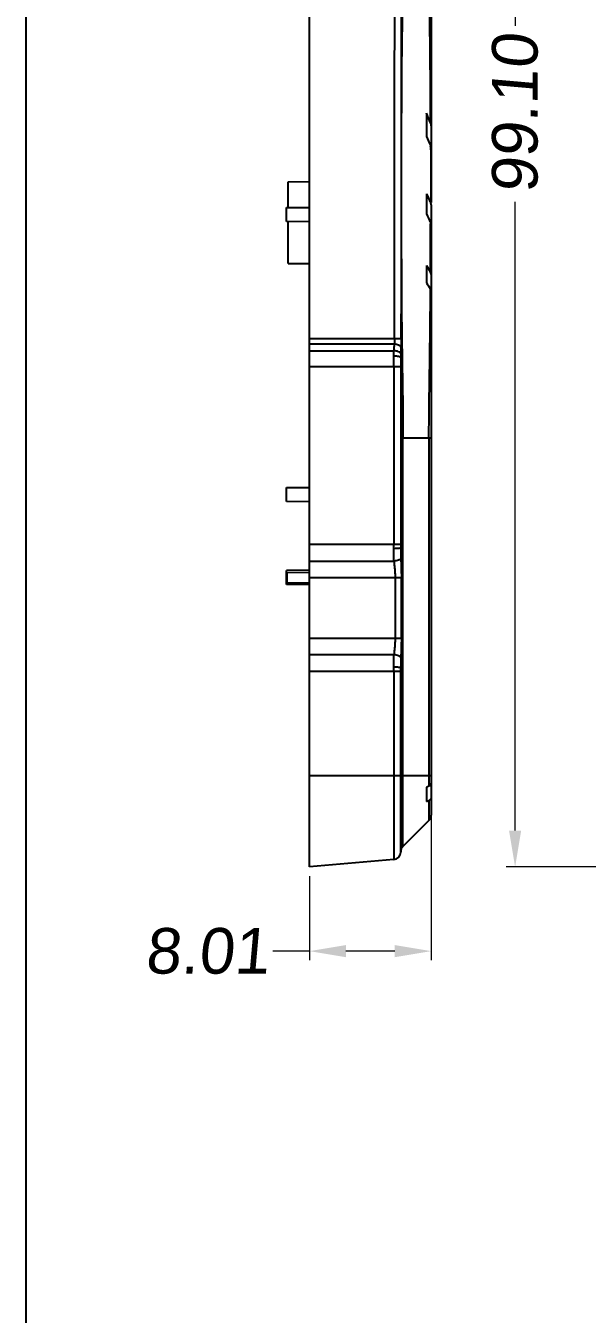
# Model space of a CAD drawing. Header units: millimetres. Extents: x 1667 to 2459, y 1639 to 1961.
# Drawn here: x 1667.2 to 1704.2, y 1768 to 1852.8 of the extents above; entities that cross this region are included whole.
import ezdxf

# ---------------------------------------------------------------- set-up
doc = ezdxf.new("R2010")
doc.units = ezdxf.units.MM
doc.layers.add('dim', color=82, linetype='Continuous')
doc.layers.add('text-mold', color=3, linetype='Continuous')
doc.styles.add('标准', font='arial.ttf', dxfattribs={"oblique": 5.000002})
doc.dimstyles.new('YanXiu', dxfattribs={"dimscale": 1.2, "dimtxt": 5, "dimasz": 2.5, "dimexe": 0.8, "dimexo": 0.3, "dimgap": 0.6, "dimtad": 0, "dimzin": 1, "dimdsep": 46, "dimtxsty": '标准', "dimcen": 0, "dimclrd": 3, "dimclre": 3, "dimclrt": 3, "dimazin": 0, "dimtfac": 1, "dimtmove": 0, "dimatfit": 3, "dimfxl": 1, "dimlwd": 9, "dimlwe": 9, "dimarcsym": 0})

# ---------------------------------------------------------------- blocks, each defined once
blk = doc.blocks.new('VSEE')
at = {"layer": 'text-mold', "color": 62}
blk.add_line((-214.4, -255.87), (-214.4, -1142.58), dxfattribs=at)
blk = doc.blocks.new('*D1')
at = {"layer": 'Defpoints', "color": 0, "linetype": 'Continuous', "transparency": 16777216}
for p in [(1693.883, 1803.439), (1685.875, 1797.433), (1685.875, 1791.897)]:
    blk.add_point(p, dxfattribs=at)
at = {"layer": 'dim', "color": 3, "linetype": 'Continuous', "lineweight": 9, "transparency": 16777216}
for p, q in [((1693.883, 1802.839), (1693.883, 1791.298)), ((1685.875, 1796.833), (1685.875, 1791.298)), ((1685.875, 1791.897), (1683.475, 1791.897)), ((1691.483, 1791.897), (1688.275, 1791.897))]:
    blk.add_line(p, q, dxfattribs=at)
at = {"layer": 'dim', "color": 3, "linetype": 'Continuous', "transparency": 16777216}
for points in [[(1688.275, 1792.297), (1688.275, 1791.497), (1685.875, 1791.897)], [(1691.483, 1792.297), (1691.483, 1791.497), (1693.883, 1791.897)]]:
    blk.add_solid(points, dxfattribs=at)
at = {"layer": 'dim', "color": 3, "linetype": 'Continuous', "transparency": 16777216, "insert": (1679.133, 1791.897), "char_height": 3, "attachment_point": 5, "style": '标准'}
blk.add_mtext('8.01', dxfattribs=at)
blk = doc.blocks.new('*D2')
at = {"layer": 'Defpoints', "color": 0, "linetype": 'Continuous', "transparency": 16777216}
for p in [(1699.406, 1896.529), (1713.887, 1896.529), (1713.887, 1797.433)]:
    blk.add_point(p, dxfattribs=at)
at = {"layer": 'dim', "color": 3, "linetype": 'Continuous', "lineweight": 9, "transparency": 16777216}
for p, q in [((1713.287, 1896.529), (1698.807, 1896.529)), ((1699.406, 1894.129), (1699.406, 1852.771)), ((1699.406, 1799.833), (1699.406, 1841.19)), ((1713.287, 1797.433), (1698.807, 1797.433))]:
    blk.add_line(p, q, dxfattribs=at)
at = {"layer": 'dim', "color": 3, "linetype": 'Continuous', "transparency": 16777216}
for points in [[(1699.006, 1894.129), (1699.806, 1894.129), (1699.406, 1896.529)], [(1699.006, 1799.833), (1699.806, 1799.833), (1699.406, 1797.433)]]:
    blk.add_solid(points, dxfattribs=at)
at = {"layer": 'dim', "color": 3, "linetype": 'Continuous', "transparency": 16777216, "insert": (1699.406, 1846.981), "char_height": 3, "attachment_point": 5, "rotation": 90, "style": '标准'}
blk.add_mtext('99.10', dxfattribs=at)

msp = doc.modelspace()

# ---------------------------------------------------------------- linework, layer by layer
at = {"color": 7, "linetype": 'Continuous'}
for p, q in [((1685.875, 1797.433), (1685.875, 1896.529)), ((1693.883, 1893.118), (1693.883, 1841.135)), ((1693.582, 1847.021), (1693.582, 1845.492)), ((1693.849, 1844.864), (1693.849, 1844.703)), ((1684.474, 1842.513), (1685.875, 1842.525)), ((1684.474, 1840.811), (1684.474, 1842.513)), ((1693.582, 1841.721), (1693.582, 1840.397)), ((1693.883, 1840.989), (1693.883, 1800.843)), ((1684.374, 1840.811), (1685.875, 1840.824)), ((1684.374, 1839.891), (1684.374, 1840.811)), ((1685.875, 1839.878), (1684.374, 1839.891)), ((1684.474, 1837.137), (1684.474, 1839.891)), ((1693.849, 1839.678), (1693.85, 1839.822)), ((1684.474, 1837.137), (1685.875, 1837.125)), ((1693.582, 1837.001), (1693.582, 1835.856)), ((1693.837, 1835.302), (1693.838, 1835.45)), ((1691.908, 1832.17), (1691.905, 1833.816)), ((1691.478, 1832.168), (1685.875, 1832.168)), ((1691.45, 1831.825), (1685.875, 1831.825)), ((1691.908, 1832.17), (1691.478, 1832.168)), ((1685.875, 1831.389), (1691.425, 1831.389)), ((1691.881, 1831.014), (1691.881, 1818.416)), ((1691.969, 1831.015), (1691.971, 1830.92)), ((1691.971, 1830.92), (1691.979, 1830.363)), ((1685.875, 1830.362), (1691.881, 1830.362)), ((1691.424, 1830.362), (1691.424, 1818.636)), ((1691.881, 1825.66), (1693.883, 1825.66)), ((1692.027, 1798.78), (1692.027, 1825.66)), ((1693.736, 1825.66), (1693.736, 1802.763)), ((1684.374, 1822.393), (1685.875, 1822.406)), ((1684.374, 1821.473), (1684.374, 1822.393)), ((1685.875, 1821.46), (1684.374, 1821.473)), ((1691.881, 1818.636), (1685.875, 1818.636)), ((1691.424, 1818.372), (1691.424, 1818.636)), ((1685.875, 1817.558), (1691.434, 1817.558)), ((1685.875, 1816.951), (1684.374, 1816.938)), ((1684.374, 1816.017), (1684.374, 1816.938)), ((1684.374, 1816.778), (1684.408, 1816.813)), ((1684.408, 1816.813), (1685.875, 1816.825)), ((1684.408, 1816.142), (1684.408, 1816.813)), ((1685.875, 1816.479), (1691.922, 1816.479)), ((1691.507, 1816.479), (1691.507, 1812.469)), ((1691.922, 1812.469), (1691.922, 1816.479)), ((1684.374, 1816.177), (1684.408, 1816.142)), ((1685.875, 1816.004), (1684.374, 1816.017)), ((1684.408, 1816.142), (1685.875, 1816.13)), ((1691.922, 1812.469), (1685.875, 1812.469)), ((1691.434, 1811.391), (1685.875, 1811.391)), ((1691.424, 1810.313), (1691.424, 1810.577)), ((1691.881, 1798.417), (1691.881, 1810.533)), ((1685.875, 1810.313), (1691.881, 1810.313)), ((1691.424, 1810.313), (1691.424, 1797.918)), ((1693.883, 1803.439), (1685.875, 1803.439)), ((1693.582, 1802.681), (1693.736, 1802.763)), ((1693.582, 1802.681), (1693.582, 1801.732)), ((1693.582, 1801.732), (1693.736, 1801.808)), ((1693.736, 1801.808), (1693.736, 1800.489)), ((1693.736, 1800.489), (1692.027, 1798.78)), ((1691.424, 1797.918), (1685.875, 1797.433)), ((1691.881, 1798.417), (1691.881, 1798.427))]:
    msp.add_line(p, q, dxfattribs=at)
for centre, radius, start, end in [((1557.821, 1791.086), 146.833, 22.12008, 22.39203), ((1837.324, 1906.137), 156.01, 202.87482, 203.12564), ((1805.261, 1892.442), 122.657, 204.42629, 204.72723), ((1785.245, 1882.714), 100.959, 204.78109, 205.14072), ((1712.036, 1847.355), 21.16, 209.29701, 210.70669), ((1708.95, 1845.23), 18.001, 211.38261, 212.90664), ((1691.982, 1836.653), 2.838, 268.45553, 269.10226), ((2458.036, 1841.227), 766.135, 180.554302, 180.763736), ((1698.836, 1831.176), 7.415, 174.97627, 178.35656), ((1707.053, 1830.964), 15.172, 177.38698, 179.04002), ((1488.239, 1830.363), 203.185, 359.99961, 0.19216), ((1707.585, 1830.966), 15.704, 179.07973, 179.82251), ((1693.382, 1800.843), 0.5, 315, 0), ((1692.381, 1798.427), 0.5, 135, 179.99042), ((1691.38, 1798.417), 0.5, 275, 359.99309)]:
    msp.add_arc(centre, radius, start, end, dxfattribs=at)
for points, knots in [([(1691.475, 1832.168), (1691.466, 1834.345), (1691.46, 1837.61), (1691.46, 1841.964), (1691.46, 1845.23), (1691.467, 1848.495), (1691.489, 1852.849), (1691.504, 1856.115), (1691.504, 1858.292)], [0, 0, 0, 0, 0.249996, 0.374998, 0.500001, 0.624995, 0.749991, 1, 1, 1, 1]), ([(1691.923, 1858.292), (1691.923, 1856.251), (1691.914, 1852.172), (1691.902, 1847.072), (1691.901, 1842.994), (1691.901, 1838.915), (1691.903, 1835.856), (1691.906, 1833.816)], [0, 0, 0, 0, 0.250113, 0.500042, 0.62503, 0.75003, 1, 1, 1, 1]), ([(1692.027, 1858.292), (1692.018, 1857.272), (1691.999, 1855.232), (1691.964, 1852.683), (1691.94, 1850.643), (1691.924, 1848.604), (1691.915, 1846.054), (1691.912, 1842.994), (1691.912, 1839.935), (1691.92, 1836.875), (1691.931, 1834.836), (1691.937, 1833.816)], [0, 0, 0, 0, 0.125, 0.25, 0.312499, 0.374998, 0.499998, 0.624999, 0.75, 0.875, 1, 1, 1, 1]), ([(1693.846, 1846.376), (1693.84, 1848.325), (1693.814, 1852.297), (1693.734, 1856.269), (1693.734, 1858.292)], [0, 0, 0, 0, 0.490682, 1, 1, 1, 1]), ([(1693.883, 1846.192), (1693.883, 1846.239), (1693.873, 1846.302), (1693.853, 1846.361), (1693.846, 1846.376)], [0, 0, 0, 0, 0.744857, 1, 1, 1, 1]), ([(1693.883, 1844.703), (1693.883, 1844.716), (1693.88, 1844.771), (1693.866, 1844.826), (1693.849, 1844.864)], [0, 0, 0, 0, 0.246627, 1, 1, 1, 1]), ([(1693.849, 1844.703), (1693.85, 1844.406), (1693.851, 1843.217), (1693.851, 1842.027), (1693.85, 1841.135)], [0, 0, 0, 0, 0.249729, 1, 1, 1, 1]), ([(1693.883, 1840.989), (1693.883, 1841.027), (1693.874, 1841.077), (1693.856, 1841.123), (1693.85, 1841.135)], [0, 0, 0, 0, 0.743549, 1, 1, 1, 1]), ([(1693.843, 1836.55), (1693.843, 1836.808), (1693.845, 1837.85), (1693.847, 1838.893), (1693.849, 1839.678)], [0, 0, 0, 0, 0.247154, 1, 1, 1, 1]), ([(1693.883, 1839.678), (1693.883, 1839.69), (1693.88, 1839.74), (1693.866, 1839.788), (1693.85, 1839.822)], [0, 0, 0, 0, 0.245997, 1, 1, 1, 1]), ([(1693.883, 1836.409), (1693.883, 1836.421), (1693.879, 1836.47), (1693.862, 1836.518), (1693.843, 1836.55)], [0, 0, 0, 0, 0.244688, 1, 1, 1, 1]), ([(1693.737, 1825.66), (1693.737, 1826.508), (1693.751, 1828.161), (1693.803, 1831.375), (1693.827, 1833.741), (1693.837, 1835.302)], [0, 0, 0, 0, 0.263698, 0.514408, 1, 1, 1, 1]), ([(1693.883, 1835.303), (1693.883, 1835.316), (1693.879, 1835.367), (1693.859, 1835.417), (1693.837, 1835.45)], [0, 0, 0, 0, 0.243072, 1, 1, 1, 1]), ([(1691.478, 1832.168), (1691.479, 1832.138), (1691.476, 1832.024), (1691.463, 1831.91), (1691.45, 1831.825)], [0, 0, 0, 0, 0.255245, 1, 1, 1, 1]), ([(1691.895, 1831.656), (1691.881, 1831.678), (1691.829, 1831.721), (1691.682, 1831.788), (1691.547, 1831.815), (1691.45, 1831.825)], [0, 0, 0, 0, 0.166293, 0.397928, 1, 1, 1, 1]), ([(1691.909, 1832.169), (1691.91, 1832.126), (1691.909, 1831.955), (1691.903, 1831.784), (1691.897, 1831.655)], [0, 0, 0, 0, 0.251388, 1, 1, 1, 1]), ([(1691.423, 1831.044), (1691.423, 1831.074), (1691.422, 1831.188), (1691.423, 1831.303), (1691.425, 1831.389)], [0, 0, 0, 0, 0.253298, 1, 1, 1, 1]), ([(1691.881, 1830.931), (1691.881, 1830.949), (1691.848, 1830.974), (1691.802, 1830.993), (1691.719, 1831.017), (1691.592, 1831.037), (1691.482, 1831.043), (1691.423, 1831.044)], [0, 0, 0, 0, 0.110328, 0.204209, 0.324618, 0.633195, 1, 1, 1, 1]), ([(1691.883, 1831.218), (1691.877, 1831.242), (1691.83, 1831.292), (1691.677, 1831.361), (1691.531, 1831.383), (1691.425, 1831.389)], [0, 0, 0, 0, 0.14682, 0.369951, 1, 1, 1, 1]), ([(1691.979, 1830.363), (1691.991, 1829.579), (1692.015, 1828.012), (1692.025, 1826.444), (1692.027, 1825.66)], [0, 0, 0, 0, 0.499998, 1, 1, 1, 1]), ([(1691.434, 1817.558), (1691.431, 1817.623), (1691.422, 1817.895), (1691.424, 1818.166), (1691.424, 1818.372)], [0, 0, 0, 0, 0.243128, 1, 1, 1, 1]), ([(1691.881, 1818.416), (1691.881, 1818.412), (1691.866, 1818.404), (1691.843, 1818.399), (1691.8, 1818.391), (1691.745, 1818.385), (1691.677, 1818.38), (1691.569, 1818.374), (1691.483, 1818.372), (1691.424, 1818.372)], [0, 0, 0, 0, 0.02557, 0.083083, 0.174064, 0.295836, 0.444649, 0.61567, 1, 1, 1, 1]), ([(1691.881, 1818.416), (1691.881, 1818.359), (1691.881, 1818.133), (1691.882, 1817.906), (1691.887, 1817.737)], [0, 0, 0, 0, 0.251451, 1, 1, 1, 1]), ([(1691.887, 1817.737), (1691.877, 1817.713), (1691.828, 1817.665), (1691.678, 1817.592), (1691.536, 1817.566), (1691.434, 1817.558)], [0, 0, 0, 0, 0.158988, 0.387152, 1, 1, 1, 1]), ([(1691.434, 1817.558), (1691.442, 1817.471), (1691.458, 1817.294), (1691.483, 1817.027), (1691.503, 1816.755), (1691.507, 1816.572), (1691.507, 1816.479)], [0, 0, 0, 0, 0.242243, 0.491079, 0.744363, 1, 1, 1, 1]), ([(1691.887, 1817.737), (1691.894, 1817.529), (1691.913, 1817.11), (1691.922, 1816.69), (1691.922, 1816.479)], [0, 0, 0, 0, 0.497705, 1, 1, 1, 1]), ([(1691.507, 1812.469), (1691.507, 1812.377), (1691.503, 1812.193), (1691.483, 1811.921), (1691.458, 1811.654), (1691.442, 1811.478), (1691.434, 1811.391)], [0, 0, 0, 0, 0.255637, 0.508921, 0.757757, 1, 1, 1, 1]), ([(1691.922, 1812.469), (1691.922, 1812.258), (1691.913, 1811.839), (1691.894, 1811.42), (1691.887, 1811.211)], [0, 0, 0, 0, 0.502295, 1, 1, 1, 1]), ([(1691.424, 1810.577), (1691.424, 1810.646), (1691.423, 1810.917), (1691.424, 1811.189), (1691.434, 1811.391)], [0, 0, 0, 0, 0.255588, 1, 1, 1, 1]), ([(1691.887, 1811.211), (1691.877, 1811.236), (1691.828, 1811.284), (1691.678, 1811.356), (1691.536, 1811.382), (1691.434, 1811.391)], [0, 0, 0, 0, 0.158988, 0.387152, 1, 1, 1, 1]), ([(1691.881, 1810.533), (1691.881, 1810.537), (1691.866, 1810.544), (1691.843, 1810.55), (1691.8, 1810.557), (1691.745, 1810.563), (1691.677, 1810.568), (1691.569, 1810.574), (1691.483, 1810.576), (1691.424, 1810.577)], [0, 0, 0, 0, 0.02557, 0.083083, 0.174064, 0.295836, 0.444649, 0.61567, 1, 1, 1, 1]), ([(1691.887, 1811.211), (1691.885, 1811.155), (1691.881, 1810.929), (1691.881, 1810.703), (1691.881, 1810.533)], [0, 0, 0, 0, 0.248151, 1, 1, 1, 1]), ([(1693.736, 1802.763), (1693.777, 1802.785), (1693.847, 1802.832), (1693.883, 1802.914), (1693.883, 1802.95)], [0, 0, 0, 0, 0.5654, 1, 1, 1, 1]), ([(1693.883, 1801.984), (1693.883, 1801.95), (1693.846, 1801.872), (1693.777, 1801.828), (1693.736, 1801.808)], [0, 0, 0, 0, 0.432411, 1, 1, 1, 1])]:
    msp.add_open_spline(points, degree=3, knots=knots, dxfattribs=at)

# ---------------------------------------------------------------- block references
at = {"layer": 'dim', "linetype": 'Continuous', "xscale": 0.3626726400000002, "yscale": 0.3626726400000002, "zscale": 0.3626726400000002}
msp.add_blockref('VSEE', (1744.963, 2053.558), dxfattribs=at)

# ---------------------------------------------------------------- dimensions: what is measured, and where the dimension line sits
at = {"layer": 'dim', "linetype": 'Continuous'}
dim = msp.add_linear_dim(base=(1699.406, 1896.529), p1=(1713.887, 1797.433), p2=(1713.887, 1896.529), angle=90, dimstyle='YanXiu', override={"dimtxt": 2.5, "dimasz": 2, "dimexe": 0.49975, "dimexo": 0.49975, "dimgap": 0.49975}, dxfattribs=at)
dim.commit()
dim.dimension.update_dxf_attribs({"geometry": '*D2', "text_midpoint": (1699.406, 1846.981)})
dim = msp.add_linear_dim(base=(1685.875, 1791.897), p1=(1693.883, 1803.439), p2=(1685.875, 1797.433), dimstyle='YanXiu', override={"dimtxt": 2.5, "dimasz": 2, "dimexe": 0.49975, "dimexo": 0.49975, "dimgap": 0.49975}, dxfattribs=at)
dim.commit()
dim.dimension.update_dxf_attribs({"geometry": '*D1', "text_midpoint": (1679.133, 1791.897)})

doc.saveas('drawing.dxf')
